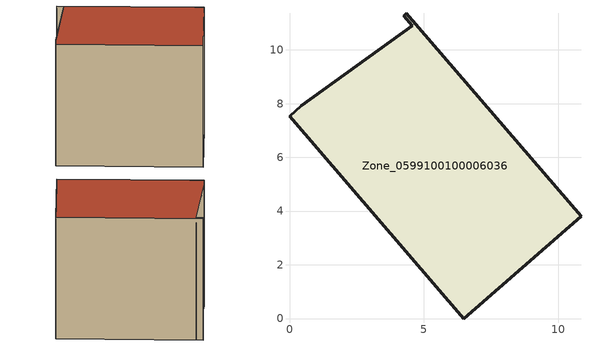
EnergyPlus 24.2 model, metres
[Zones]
Zone_0599100100006036
 floor ground (C_G): 10.85,3.81 6.48,0 0,7.53 0.45,7.92 4.56,10.91 4.25,11.27 4.35,11.36 z0
 wall outside (C_F): 4.35,11.36 4.25,11.27 4.56,10.91 0.45,7.92 0,7.53 6.48,0 10.85,3.81 4.35,11.36 z0:9.16
 roof outside (C_R): 4.56,10.91 0.45,7.92 0,7.53 6.48,0 10.85,3.81 4.35,11.36 4.25,11.27 z9.16
[BUILDING]
Pand.0599100100006036: North Axis=0; Terrain=City; Loads Convergence Tolerance Value=0.04; Temperature Convergence Tolerance Value=0.4; Solar Distribution=FullExterior; Maximum Number of Warmup Days=25; Minimum Number of Warmup Days=1
[Site:Location]
Rotterdam.The.Hague.AP_ZH_NLD Design_Conditions: Latitude=51.96; Longitude=4.45; Time Zone=1; Elevation=-4.5
[SITE:GROUNDTEMPERATURE:BUILDINGSURFACE]
18, 18, 18, 18, 18, 18, 18, 18, 18, 18, 18, 18
[MATERIAL] Thermal Absorptance=0.9; Solar Absorptance=0.7; Visible Absorptance=0.7
Name | Roughness | Thickness | Conductivity | Density | Specific Heat
G.TI.2006-2014 | MediumSmooth | 0.15 | 0.06 | 540 | 1210
F.TI.2006-2014 | Rough | 0.3 | 0.12 | 1920 | 840
R.TI.2006-2014 | MediumRough | 0.2 | 0.08 | 1500 | 1000
[CONSTRUCTION]
C_G: G.TI.2006-2014
C_F: F.TI.2006-2014
C_R: R.TI.2006-2014
[ZONE]
Zone_0599100100006036: Type=1; Multiplier=1; Ceiling Height=Autocalculate; Volume=Autocalculate; Floor Area=autocalculate; Part of Total Floor Area=Yes
[ZONEINFILTRATION:DESIGNFLOWRATE]
Infil_Zone_0599100100006036: Zone or ZoneList or Space or SpaceList=Zone_0599100100006036; Schedule=AlwaysOn; Design Flow Rate Calculation Method=Flow/Area; Flow Rate per Floor Area=0.0015; Constant Term Coefficient=1; Temperature Term Coefficient=0; Velocity Term Coefficient=0; Velocity Squared Term Coefficient=0
[HVACTEMPLATE:ZONE:IDEALLOADSAIRSYSTEM]
Zone_0599100100006036: Maximum Heating Supply Air Temperature=50; Minimum Cooling Supply Air Temperature=13; Maximum Heating Supply Air Humidity Ratio=0.0156; Minimum Cooling Supply Air Humidity Ratio=0.0077; Heating Limit=NoLimit; Cooling Limit=NoLimit; Dehumidification Control Type=ConstantSensibleHeatRatio; Cooling Sensible Heat Ratio=0.7; Dehumidification Setpoint=60; Humidification Control Type=None; Humidification Setpoint=30; Outdoor Air Method=None; Outdoor Air Flow Rate per Person=0.00944; Outdoor Air Flow Rate per Zone Floor Area=0; Outdoor Air Flow Rate per Zone=0; Demand Controlled Ventilation Type=None; Outdoor Air Economizer Type=NoEconomizer; Heat Recovery Type=None; Sensible Heat Recovery Effectiveness=0.7; Latent Heat Recovery Effectiveness=0.65
[ZONECONTROL:THERMOSTAT]
ThermostatControl_Zone_0599100100006036: Zone or ZoneList=Zone_0599100100006036; Control Type Schedule=DualSetpointControlType; Control 1=Thermostat_Zone_0599100100006036; Temperature Difference Between Cutout And Setpoint=0
[THERMOSTATSETPOINT:DUALSETPOINT]
Thermostat_Zone_0599100100006036: Heating Setpoint Temperature Schedule=HeatingSetpoint_Zone_0599100100006036; Cooling Setpoint Temperature Schedule=CoolingSetpoint_Zone_0599100100006036
[SCHEDULE:COMPACT]
HeatingSetpoint_Zone_0599100100006036: Through: 12/31, For: AllDays, Until: 24:00, 21
CoolingSetpoint_Zone_0599100100006036: Through: 12/31, For: AllDays, Until: 24:00, 24
DualSetpointControlType: Through: 12/31, For: AllDays, Until: 24:00, 4
AlwaysOn: Through: 12/31, For: AllDays, Until: 24:00, 1
